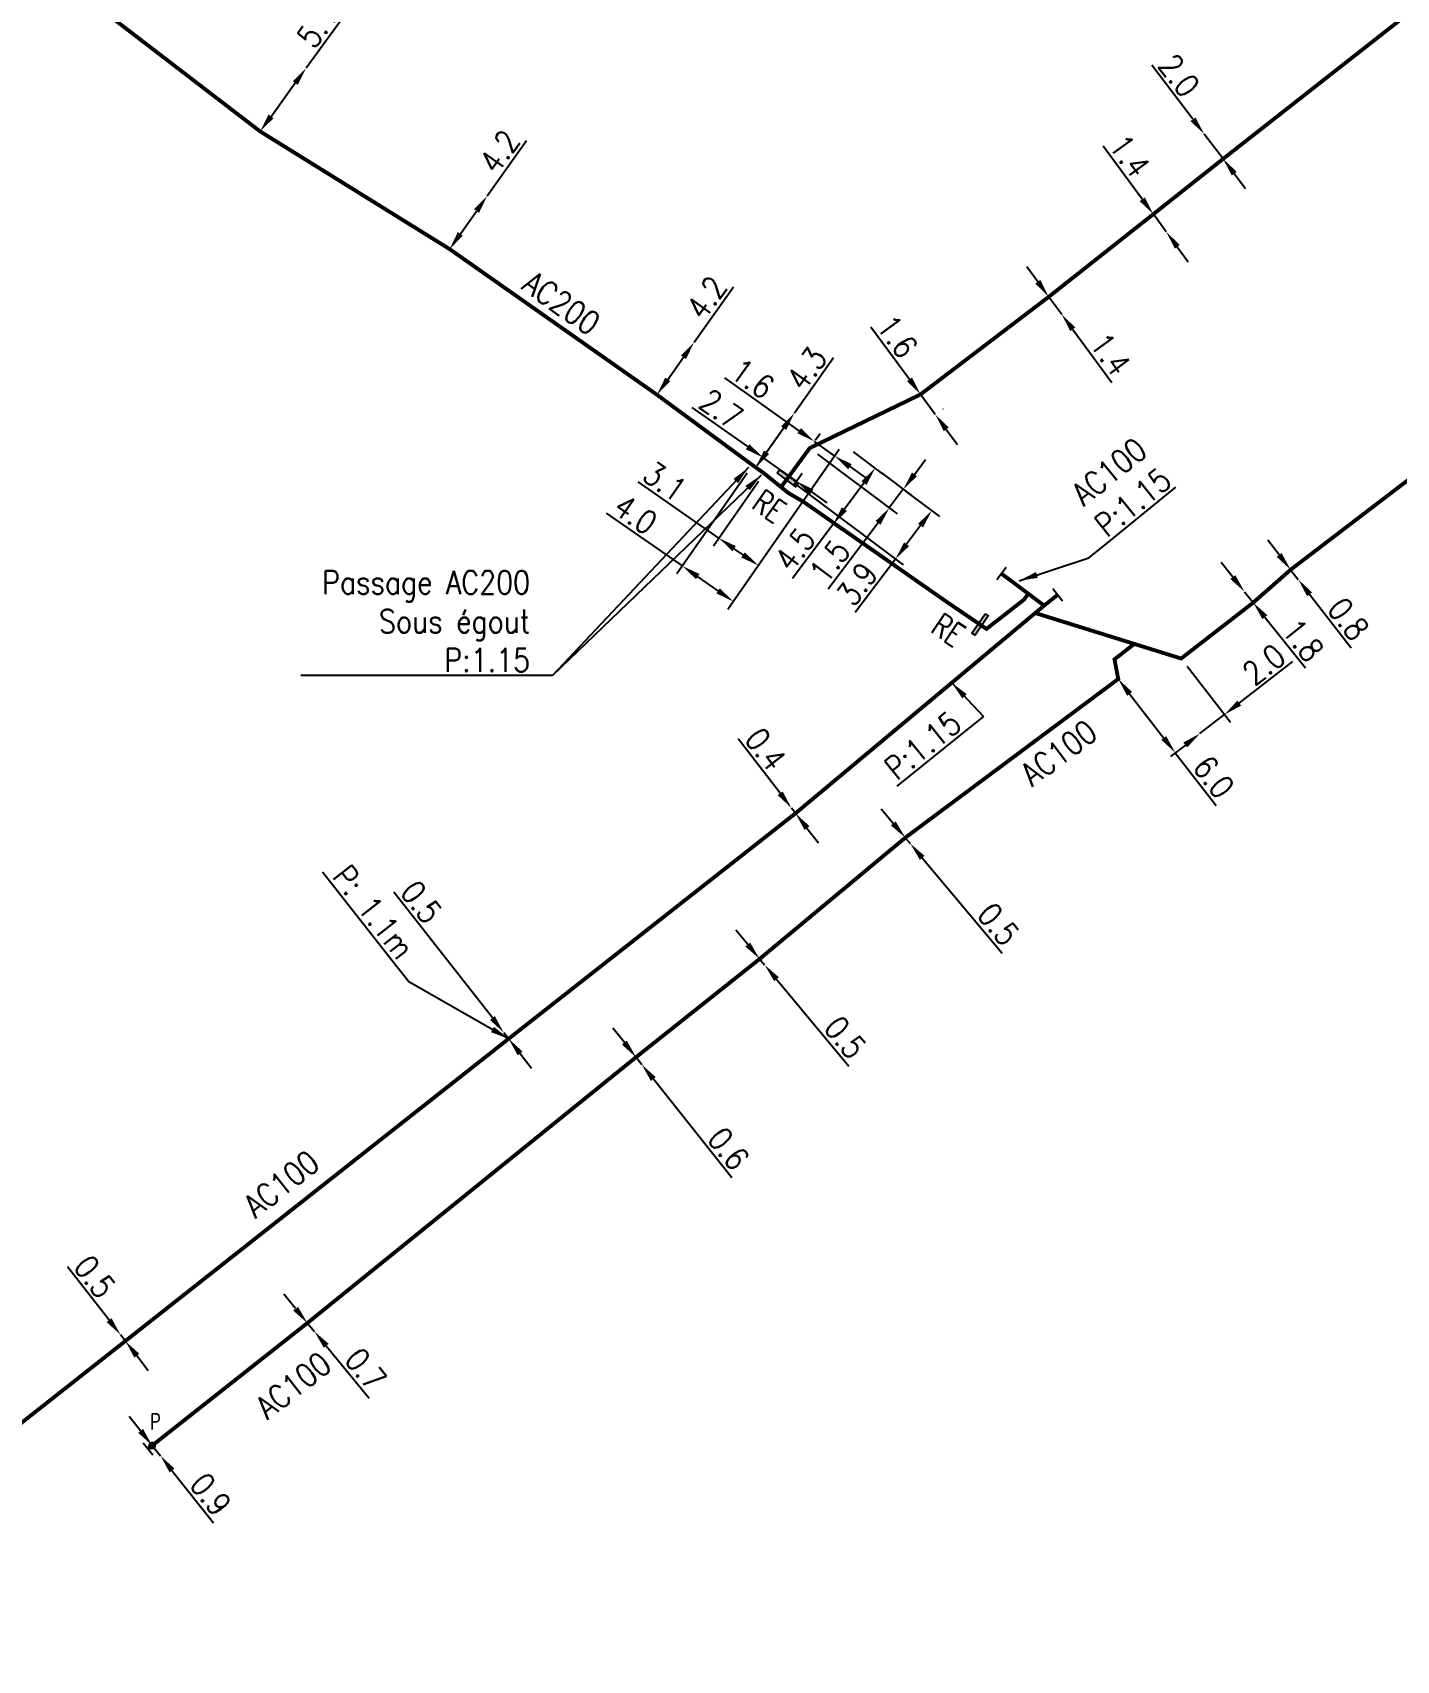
# Model space of a CAD drawing. Header units: millimetres. Extents: x 160996 to 162003, y 120996 to 122000.
# Drawn here: x 161075.5 to 161163.4, y 121475.4 to 121580.3 of the extents above; entities that cross this region are included whole.
import ezdxf
from ezdxf.enums import TextEntityAlignment as Align

# ---------------------------------------------------------------- set-up
doc = ezdxf.new("R2010")
doc.units = ezdxf.units.MM
doc.header["$PDMODE"] = 34
doc.linetypes.add('L_100_AP', pattern=[14, 10, -1.5, 1, -1.5])
doc.layers.get('0').update_dxf_attribs({"linetype": 'CONTINUOUS'})
doc.layers.get('Defpoints').update_dxf_attribs({"linetype": 'CONTINUOUS'})
for name, color, linetype in [('L_140', 3, 'CONTINUOUS'), ('L_300', 7, 'CONTINUOUS'), ('L_340', 7, 'CONTINUOUS')]:
    doc.layers.add(name, color=color, linetype=linetype)
doc.styles.add('G_ROMANS', font='ROMANS.SHX', dxfattribs={"width": 0.75})
doc.styles.get("Standard").update_dxf_attribs({"font": 'romans.shx', "width": 0.85})
doc.dimstyles.get("Standard").update_dxf_attribs({"dimtxt": 1.5, "dimasz": 1.2, "dimexe": 0.625, "dimexo": 0.625, "dimgap": 0.25, "dimtad": 1, "dimdec": 1, "dimzin": 0, "dimdsep": 46, "dimtxsty": 'Standard', "dimcen": -0.5, "dimadec": 0, "dimazin": 0, "dimtfac": 1, "dimtdec": 1, "dimtmove": 0, "dimatfit": 3, "dimfxl": 0, "dimtolj": 1, "dimtzin": 0, "dimarcsym": 0})

# ---------------------------------------------------------------- blocks, each defined once
blk = doc.blocks.new('*D192')
at = {"layer": 'Defpoints', "color": 0, "linetype": 'Continuous', "transparency": 16777216}
for p in [(161156.55, 121545.66), (161157.04, 121545.03), (161157.04, 121545.03)]:
    blk.add_point(p, dxfattribs=at)
at = {"layer": 'L_140', "color": 0, "linetype": 'Continuous', "lineweight": -2, "transparency": 16777216}
for p, q in [((161155.81, 121546.61), (161155.08, 121547.56)), ((161156.55, 121545.66), (161157.04, 121545.03)), ((161157.77, 121544.08), (161160.45, 121540.62))]:
    blk.add_line(p, q, dxfattribs=at)
at = {"layer": 'L_140', "color": 0, "linetype": 'Continuous', "transparency": 16777216}
for points in [[(161155.97, 121546.73), (161155.65, 121546.49), (161156.55, 121545.66)], [(161157.93, 121544.2), (161157.61, 121543.96), (161157.04, 121545.03)]]:
    blk.add_solid(points, dxfattribs=at)
at = {"layer": 'L_140', "color": 0, "linetype": 'Continuous', "transparency": 16777216, "insert": (161160.27, 121542.49), "char_height": 1.5, "attachment_point": 5, "rotation": 307.7639}
blk.add_mtext('\\A1;0.8', dxfattribs=at)
blk = doc.blocks.new('*D193')
at = {"layer": 'Defpoints', "color": 0, "linetype": 'Continuous', "transparency": 16777216}
for p in [(161153.58, 121544.24), (161153.58, 121544.24), (161154.14, 121543.54)]:
    blk.add_point(p, dxfattribs=at)
at = {"layer": 'L_140', "color": 0, "linetype": 'Continuous', "lineweight": -2, "transparency": 16777216}
for p, q in [((161152.83, 121545.18), (161152.08, 121546.12)), ((161153.58, 121544.24), (161154.14, 121543.54)), ((161154.89, 121542.6), (161157.5, 121539.33))]:
    blk.add_line(p, q, dxfattribs=at)
at = {"layer": 'L_140', "color": 0, "linetype": 'Continuous', "transparency": 16777216}
for points in [[(161152.99, 121545.31), (161152.67, 121545.06), (161153.58, 121544.24)], [(161155.05, 121542.73), (161154.73, 121542.48), (161154.14, 121543.54)]]:
    blk.add_solid(points, dxfattribs=at)
at = {"layer": 'L_140', "color": 0, "linetype": 'Continuous', "transparency": 16777216, "insert": (161157.35, 121541.12), "char_height": 1.5, "attachment_point": 5, "rotation": 308.576}
blk.add_mtext('\\A1;1.8', dxfattribs=at)
blk = doc.blocks.new('*D194')
at = {"layer": 'Defpoints', "color": 0, "linetype": 'Continuous', "transparency": 16777216}
for p in [(161149.5, 121539.94), (161150.71, 121535.11), (161150.71, 121535.11)]:
    blk.add_point(p, dxfattribs=at)
at = {"layer": 'L_140', "color": 0, "linetype": 'Continuous', "lineweight": -2, "transparency": 16777216}
for p, q in [((161149.88, 121539.45), (161152.68, 121535.84)), ((161153.24, 121537.07), (161156.7, 121539.75)), ((161150.71, 121535.11), (161152.29, 121536.33)), ((161149.77, 121534.37), (161148.82, 121533.64))]:
    blk.add_line(p, q, dxfattribs=at)
at = {"layer": 'L_140', "color": 0, "linetype": 'Continuous', "transparency": 16777216}
for points in [[(161153.12, 121537.23), (161153.37, 121536.91), (161152.29, 121536.33)], [(161149.64, 121534.53), (161149.89, 121534.21), (161150.71, 121535.11)]]:
    blk.add_solid(points, dxfattribs=at)
at = {"layer": 'L_140', "color": 0, "linetype": 'Continuous', "transparency": 16777216, "insert": (161154.83, 121539.56), "char_height": 1.5, "attachment_point": 5, "rotation": 37.7817}
blk.add_mtext('\\A1;2.0', dxfattribs=at)
blk = doc.blocks.new('*D195')
at = {"layer": 'Defpoints', "color": 0, "linetype": 'Continuous', "transparency": 16777216}
for p in [(161145.45, 121538.62), (161149.12, 121533.87), (161149.12, 121533.87)]:
    blk.add_point(p, dxfattribs=at)
at = {"layer": 'L_140', "color": 0, "linetype": 'Continuous', "lineweight": -2, "transparency": 16777216}
for p, q in [((161146.18, 121537.67), (161148.39, 121534.82)), ((161149.12, 121533.87), (161151.76, 121530.47))]:
    blk.add_line(p, q, dxfattribs=at)
at = {"layer": 'L_140', "color": 0, "linetype": 'Continuous', "transparency": 16777216}
for points in [[(161146.34, 121537.79), (161146.02, 121537.54), (161145.45, 121538.62)], [(161148.54, 121534.94), (161148.23, 121534.7), (161149.12, 121533.87)]]:
    blk.add_solid(points, dxfattribs=at)
at = {"layer": 'L_140', "color": 0, "linetype": 'Continuous', "transparency": 16777216, "insert": (161151.6, 121532.31), "char_height": 1.5, "attachment_point": 5, "rotation": 307.7817}
blk.add_mtext('\\A1;6.0', dxfattribs=at)
blk = doc.blocks.new('*D196')
at = {"layer": 'Defpoints', "color": 0, "linetype": 'Continuous', "transparency": 16777216}
for p in [(161131.74, 121528.4), (161132.06, 121528.02), (161132.06, 121528.02)]:
    blk.add_point(p, dxfattribs=at)
at = {"layer": 'L_140', "color": 0, "linetype": 'Continuous', "lineweight": -2, "transparency": 16777216}
for p, q in [((161130.96, 121529.32), (161130.19, 121530.24)), ((161131.74, 121528.4), (161132.06, 121528.02)), ((161132.83, 121527.1), (161137.98, 121520.97))]:
    blk.add_line(p, q, dxfattribs=at)
at = {"layer": 'L_140', "color": 0, "linetype": 'Continuous', "transparency": 16777216}
for points in [[(161131.12, 121529.45), (161130.81, 121529.19), (161131.74, 121528.4)], [(161132.98, 121527.23), (161132.68, 121526.97), (161132.06, 121528.02)]]:
    blk.add_solid(points, dxfattribs=at)
at = {"layer": 'L_140', "color": 0, "linetype": 'Continuous', "transparency": 16777216, "insert": (161137.73, 121522.83), "char_height": 1.5, "attachment_point": 5, "rotation": 310.0357}
blk.add_mtext('\\A1;0.5', dxfattribs=at)
blk = doc.blocks.new('*D197')
at = {"layer": 'Defpoints', "color": 0, "linetype": 'Continuous', "transparency": 16777216}
for p in [(161122.36, 121520.59), (161122.36, 121520.59), (161122.68, 121520.21)]:
    blk.add_point(p, dxfattribs=at)
at = {"layer": 'L_140', "color": 0, "linetype": 'Continuous', "lineweight": -2, "transparency": 16777216}
for p, q in [((161121.6, 121521.52), (161120.83, 121522.44)), ((161122.36, 121520.59), (161122.68, 121520.21)), ((161122.85, 121520.99), (161122.85, 121520.99)), ((161123.16, 121520.61), (161123.16, 121520.61)), ((161123.45, 121519.28), (161128.11, 121513.68))]:
    blk.add_line(p, q, dxfattribs=at)
at = {"layer": 'L_140', "color": 0, "linetype": 'Continuous', "transparency": 16777216}
for points in [[(161121.75, 121521.64), (161121.44, 121521.39), (161122.36, 121520.59)], [(161123.6, 121519.41), (161123.3, 121519.16), (161122.68, 121520.21)]]:
    blk.add_solid(points, dxfattribs=at)
at = {"layer": 'L_140', "color": 0, "linetype": 'Continuous', "transparency": 16777216, "insert": (161127.87, 121515.54), "char_height": 1.5, "attachment_point": 5, "rotation": 309.7286}
blk.add_mtext('\\A1;0.5', dxfattribs=at)
blk = doc.blocks.new('*D198')
at = {"layer": 'Defpoints', "color": 0, "linetype": 'Continuous', "transparency": 16777216}
for p in [(161114.4, 121514.26), (161114.77, 121513.79), (161114.77, 121513.79)]:
    blk.add_point(p, dxfattribs=at)
at = {"layer": 'L_140', "color": 0, "linetype": 'Continuous', "lineweight": -2, "transparency": 16777216}
for p, q in [((161113.65, 121515.2), (161112.9, 121516.14)), ((161114.4, 121514.26), (161114.77, 121513.79)), ((161115.52, 121512.86), (161120.57, 121506.51))]:
    blk.add_line(p, q, dxfattribs=at)
at = {"layer": 'L_140', "color": 0, "linetype": 'Continuous', "transparency": 16777216}
for points in [[(161113.81, 121515.33), (161113.49, 121515.08), (161114.4, 121514.26)], [(161115.67, 121512.98), (161115.36, 121512.73), (161114.77, 121513.79)]]:
    blk.add_solid(points, dxfattribs=at)
at = {"layer": 'L_140', "color": 0, "linetype": 'Continuous', "transparency": 16777216, "insert": (161120.36, 121508.37), "char_height": 1.5, "attachment_point": 5, "rotation": 308.521}
blk.add_mtext('\\A1;0.6', dxfattribs=at)
blk = doc.blocks.new('*D199')
at = {"layer": 'Defpoints', "color": 0, "linetype": 'Continuous', "transparency": 16777216}
for p in [(161093.24, 121497.14), (161093.69, 121496.6), (161093.69, 121496.6)]:
    blk.add_point(p, dxfattribs=at)
at = {"layer": 'L_140', "color": 0, "linetype": 'Continuous', "lineweight": -2, "transparency": 16777216}
for p, q in [((161092.48, 121498.07), (161091.72, 121498.99)), ((161093.24, 121497.14), (161093.69, 121496.6)), ((161094.45, 121495.67), (161097.23, 121492.3))]:
    blk.add_line(p, q, dxfattribs=at)
at = {"layer": 'L_140', "color": 0, "linetype": 'Continuous', "transparency": 16777216}
for points in [[(161092.64, 121498.19), (161092.33, 121497.94), (161093.24, 121497.14)], [(161094.61, 121495.8), (161094.3, 121495.55), (161093.69, 121496.6)]]:
    blk.add_solid(points, dxfattribs=at)
at = {"layer": 'L_140', "color": 0, "linetype": 'Continuous', "transparency": 16777216, "insert": (161097, 121494.16), "char_height": 1.5, "attachment_point": 5, "rotation": 309.4859}
blk.add_mtext('\\A1;0.7', dxfattribs=at)
blk = doc.blocks.new('*D200')
at = {"layer": 'Defpoints', "color": 0, "linetype": 'Continuous', "transparency": 16777216}
for p in [(161083.25, 121489.25), (161083.78, 121488.59), (161083.78, 121488.59)]:
    blk.add_point(p, dxfattribs=at)
at = {"layer": 'L_340', "color": 0, "linetype": 'Continuous', "lineweight": -2, "transparency": 16777216}
for p, q in [((161082.5, 121490.19), (161081.76, 121491.13)), ((161083.25, 121489.25), (161083.78, 121488.59)), ((161084.52, 121487.65), (161087.2, 121484.27))]:
    blk.add_line(p, q, dxfattribs=at)
at = {"layer": 'L_340', "color": 0, "linetype": 'Continuous', "transparency": 16777216}
for points in [[(161082.66, 121490.32), (161082.35, 121490.07), (161083.25, 121489.25)], [(161084.68, 121487.77), (161084.37, 121487.52), (161083.78, 121488.59)]]:
    blk.add_solid(points, dxfattribs=at)
at = {"layer": 'L_340', "color": 0, "linetype": 'Continuous', "transparency": 16777216, "insert": (161087.02, 121486.11), "char_height": 1.5, "attachment_point": 5, "rotation": 308.4402}
blk.add_mtext('\\A1;0.9', dxfattribs=at)
blk = doc.blocks.new('*D202')
at = {"layer": 'Defpoints', "color": 0, "linetype": 'Continuous', "transparency": 16777216}
for p in [(161081.21, 121496.38), (161081.21, 121496.38), (161081.52, 121495.98)]:
    blk.add_point(p, dxfattribs=at)
at = {"layer": 'L_140', "color": 0, "linetype": 'Continuous', "lineweight": -2, "transparency": 16777216}
for p, q in [((161080.47, 121497.32), (161077.79, 121500.77)), ((161081.52, 121495.98), (161081.21, 121496.38)), ((161082.26, 121495.04), (161083, 121494.09))]:
    blk.add_line(p, q, dxfattribs=at)
at = {"layer": 'L_140', "color": 0, "linetype": 'Continuous', "transparency": 16777216}
for points in [[(161080.63, 121497.45), (161080.32, 121497.2), (161081.21, 121496.38)], [(161082.42, 121495.16), (161082.1, 121494.91), (161081.52, 121495.98)]]:
    blk.add_solid(points, dxfattribs=at)
at = {"layer": 'L_140', "color": 0, "linetype": 'Continuous', "transparency": 16777216, "insert": (161079.55, 121500.13), "char_height": 1.5, "attachment_point": 5, "rotation": 307.9374}
blk.add_mtext('\\A1;0.5', dxfattribs=at)
blk = doc.blocks.new('*D203')
at = {"layer": 'Defpoints', "color": 0, "linetype": 'Continuous', "transparency": 16777216}
for p in [(161105.89, 121515.84), (161105.89, 121515.84), (161106.2, 121515.45)]:
    blk.add_point(p, dxfattribs=at)
at = {"layer": 'L_140', "color": 0, "linetype": 'Continuous', "lineweight": -2, "transparency": 16777216}
for p, q in [((161105.15, 121516.79), (161098.81, 121524.9)), ((161106.2, 121515.45), (161105.89, 121515.84)), ((161106.94, 121514.5), (161107.68, 121513.55))]:
    blk.add_line(p, q, dxfattribs=at)
at = {"layer": 'L_140', "color": 0, "linetype": 'Continuous', "transparency": 16777216}
for points in [[(161105.31, 121516.91), (161105, 121516.66), (161105.89, 121515.84)], [(161107.1, 121514.62), (161106.78, 121514.38), (161106.2, 121515.45)]]:
    blk.add_solid(points, dxfattribs=at)
at = {"layer": 'L_140', "color": 0, "linetype": 'Continuous', "transparency": 16777216, "insert": (161100.58, 121524.26), "char_height": 1.5, "attachment_point": 5, "rotation": 308.0161}
blk.add_mtext('\\A1;0.5', dxfattribs=at)
blk = doc.blocks.new('*D204')
at = {"layer": 'Defpoints', "color": 0, "linetype": 'Continuous', "transparency": 16777216}
for p in [(161124.41, 121530.31), (161124.41, 121530.31), (161124.67, 121529.97)]:
    blk.add_point(p, dxfattribs=at)
at = {"layer": 'L_140', "color": 0, "linetype": 'Continuous', "lineweight": -2, "transparency": 16777216}
for p, q in [((161123.68, 121531.26), (161120.97, 121534.77)), ((161124.67, 121529.97), (161124.41, 121530.31)), ((161124.91, 121530.69), (161124.91, 121530.69)), ((161125.17, 121530.35), (161125.17, 121530.35)), ((161125.41, 121529.02), (161126.14, 121528.07))]:
    blk.add_line(p, q, dxfattribs=at)
at = {"layer": 'L_140', "color": 0, "linetype": 'Continuous', "transparency": 16777216}
for points in [[(161123.84, 121531.38), (161123.52, 121531.14), (161124.41, 121530.31)], [(161125.57, 121529.14), (161125.25, 121528.9), (161124.67, 121529.97)]]:
    blk.add_solid(points, dxfattribs=at)
at = {"layer": 'L_140', "color": 0, "linetype": 'Continuous', "transparency": 16777216, "insert": (161122.75, 121534.1), "char_height": 1.5, "attachment_point": 5, "rotation": 307.7166}
blk.add_mtext('\\A1;0.4', dxfattribs=at)
blk = doc.blocks.new('*D205')
at = {"layer": 'Defpoints', "color": 0, "linetype": 'Continuous', "transparency": 16777216}
for p in [(161125.58, 121553.49), (161127.19, 121552.99), (161127.85, 121553.92)]:
    blk.add_point(p, dxfattribs=at)
at = {"layer": 'L_140', "color": 0, "linetype": 'Continuous', "lineweight": -2, "transparency": 16777216}
for p, q in [((161124.91, 121554.61), (161120.11, 121558.01)), ((161125.94, 121554), (161126.25, 121554.43)), ((161127.19, 121552.99), (161125.89, 121553.92)), ((161127.49, 121553.41), (161126.83, 121552.48)), ((161128.17, 121552.3), (161129.15, 121551.6))]:
    blk.add_line(p, q, dxfattribs=at)
at = {"layer": 'L_140', "color": 0, "linetype": 'Continuous', "transparency": 16777216}
for points in [[(161125.02, 121554.77), (161124.79, 121554.45), (161125.89, 121553.92)], [(161128.29, 121552.46), (161128.06, 121552.13), (161127.19, 121552.99)]]:
    blk.add_solid(points, dxfattribs=at)
at = {"layer": 'L_140', "color": 0, "linetype": 'Continuous', "transparency": 16777216, "insert": (161121.91, 121557.96), "char_height": 1.5, "attachment_point": 5, "rotation": 324.6774}
blk.add_mtext('\\A1;1.6', dxfattribs=at)
blk = doc.blocks.new('*D206')
at = {"layer": 'Defpoints', "color": 0, "linetype": 'Continuous', "transparency": 16777216}
for p in [(161132.71, 121556.95), (161133.66, 121555.66), (161133.67, 121555.66)]:
    blk.add_point(p, dxfattribs=at)
at = {"layer": 'L_140', "color": 0, "linetype": 'Continuous', "lineweight": -2, "transparency": 16777216}
for p, q in [((161132.01, 121557.92), (161129.53, 121561.29)), ((161133.21, 121557.32), (161133.22, 121557.32)), ((161133.67, 121555.66), (161132.72, 121556.95)), ((161134.16, 121556.03), (161134.17, 121556.03)), ((161134.38, 121554.7), (161135.09, 121553.73))]:
    blk.add_line(p, q, dxfattribs=at)
at = {"layer": 'L_140', "color": 0, "linetype": 'Continuous', "transparency": 16777216}
for points in [[(161132.17, 121558.04), (161131.85, 121557.8), (161132.72, 121556.95)], [(161134.54, 121554.82), (161134.22, 121554.58), (161133.67, 121555.66)]]:
    blk.add_solid(points, dxfattribs=at)
at = {"layer": 'L_140', "color": 0, "linetype": 'Continuous', "transparency": 16777216, "insert": (161131.22, 121560.68), "char_height": 1.5, "attachment_point": 5, "rotation": 306.3362}
blk.add_mtext('\\A1;1.6', dxfattribs=at)
blk = doc.blocks.new('*D207')
at = {"layer": 'Defpoints', "color": 0, "linetype": 'Continuous', "transparency": 16777216}
for p in [(161140.98, 121563.24), (161141.81, 121562.11), (161141.81, 121562.11)]:
    blk.add_point(p, dxfattribs=at)
at = {"layer": 'L_140', "color": 0, "linetype": 'Continuous', "lineweight": -2, "transparency": 16777216}
for p, q in [((161140.27, 121564.2), (161139.56, 121565.17)), ((161140.98, 121563.24), (161141.81, 121562.11)), ((161142.53, 121561.14), (161145.04, 121557.72))]:
    blk.add_line(p, q, dxfattribs=at)
at = {"layer": 'L_140', "color": 0, "linetype": 'Continuous', "transparency": 16777216}
for points in [[(161140.43, 121564.32), (161140.11, 121564.08), (161140.98, 121563.24)], [(161142.69, 121561.26), (161142.36, 121561.02), (161141.81, 121562.11)]]:
    blk.add_solid(points, dxfattribs=at)
at = {"layer": 'L_140', "color": 0, "linetype": 'Continuous', "transparency": 16777216, "insert": (161144.95, 121559.54), "char_height": 1.5, "attachment_point": 5, "rotation": 306.3362}
blk.add_mtext('\\A1;1.4', dxfattribs=at)
blk = doc.blocks.new('*D208')
at = {"layer": 'Defpoints', "color": 0, "linetype": 'Continuous', "transparency": 16777216}
for p in [(161147.71, 121568.56), (161148.54, 121567.43), (161148.54, 121567.43)]:
    blk.add_point(p, dxfattribs=at)
at = {"layer": 'L_140', "color": 0, "linetype": 'Continuous', "lineweight": -2, "transparency": 16777216}
for p, q in [((161147, 121569.52), (161144.48, 121572.95)), ((161148.54, 121567.43), (161147.71, 121568.56)), ((161149.25, 121566.46), (161149.96, 121565.49))]:
    blk.add_line(p, q, dxfattribs=at)
at = {"layer": 'L_140', "color": 0, "linetype": 'Continuous', "transparency": 16777216}
for points in [[(161147.16, 121569.64), (161146.83, 121569.4), (161147.71, 121568.56)], [(161149.41, 121566.58), (161149.09, 121566.34), (161148.54, 121567.43)]]:
    blk.add_solid(points, dxfattribs=at)
at = {"layer": 'L_140', "color": 0, "linetype": 'Continuous', "transparency": 16777216, "insert": (161146.19, 121572.31), "char_height": 1.5, "attachment_point": 5, "rotation": 306.3362}
blk.add_mtext('\\A1;1.4', dxfattribs=at)
blk = doc.blocks.new('*D209')
at = {"layer": 'Defpoints', "color": 0, "linetype": 'Continuous', "transparency": 16777216}
for p in [(161150.99, 121573.72), (161150.99, 121573.72), (161152.2, 121572.12)]:
    blk.add_point(p, dxfattribs=at)
at = {"layer": 'L_140', "color": 0, "linetype": 'Continuous', "lineweight": -2, "transparency": 16777216}
for p, q in [((161150.26, 121574.67), (161147.61, 121578.15)), ((161152.2, 121572.12), (161150.99, 121573.72)), ((161152.92, 121571.17), (161153.65, 121570.21))]:
    blk.add_line(p, q, dxfattribs=at)
at = {"layer": 'L_140', "color": 0, "linetype": 'Continuous', "transparency": 16777216}
for points in [[(161150.42, 121574.79), (161150.1, 121574.55), (161150.99, 121573.72)], [(161153.08, 121571.29), (161152.76, 121571.05), (161152.2, 121572.12)]]:
    blk.add_solid(points, dxfattribs=at)
at = {"layer": 'L_140', "color": 0, "linetype": 'Continuous', "transparency": 16777216, "insert": (161149.37, 121577.49), "char_height": 1.5, "attachment_point": 5, "rotation": 307.2518}
blk.add_mtext('\\A1;2.0', dxfattribs=at)
blk = doc.blocks.new('*D226')
at = {"layer": 'Defpoints', "color": 0, "linetype": 'Continuous', "transparency": 16777216}
for p in [(161127.89, 121553.63), (161129.8, 121552.2), (161125.19, 121550.03)]:
    blk.add_point(p, dxfattribs=at)
at = {"layer": 'L_140', "color": 0, "linetype": 'Continuous', "lineweight": -2, "transparency": 16777216}
for p, q in [((161128.39, 121553.25), (161130.3, 121551.82)), ((161129.08, 121551.24), (161127.82, 121549.56)), ((161125.69, 121549.65), (161127.6, 121548.22)), ((161127.1, 121548.6), (161124.47, 121545.1))]:
    blk.add_line(p, q, dxfattribs=at)
at = {"layer": 'L_140', "color": 0, "linetype": 'Continuous', "transparency": 16777216}
for points in [[(161128.92, 121551.36), (161129.24, 121551.12), (161129.8, 121552.2)], [(161127.66, 121549.68), (161127.98, 121549.44), (161127.1, 121548.6)]]:
    blk.add_solid(points, dxfattribs=at)
at = {"layer": 'L_140', "color": 0, "linetype": 'Continuous', "transparency": 16777216, "insert": (161124.63, 121546.97), "char_height": 1.5, "attachment_point": 5, "rotation": 53.0973}
blk.add_mtext('\\A1;4.5', dxfattribs=at)
blk = doc.blocks.new('*D227')
at = {"layer": 'Defpoints', "color": 0, "linetype": 'Continuous', "transparency": 16777216}
for p in [(161124.6, 121555.76), (161124.6, 121555.76), (161122.11, 121552.25)]:
    blk.add_point(p, dxfattribs=at)
at = {"layer": 'L_140', "color": 0, "linetype": 'Continuous', "lineweight": -2, "transparency": 16777216}
for p, q in [((161124.6, 121555.76), (161127.12, 121559.32)), ((161122.8, 121553.23), (161123.9, 121554.78))]:
    blk.add_line(p, q, dxfattribs=at)
at = {"layer": 'L_140', "color": 0, "linetype": 'Continuous', "transparency": 16777216}
for points in [[(161123.74, 121554.89), (161124.07, 121554.66), (161124.6, 121555.76)], [(161122.64, 121553.34), (161122.97, 121553.11), (161122.11, 121552.25)]]:
    blk.add_solid(points, dxfattribs=at)
at = {"layer": 'L_140', "color": 0, "linetype": 'Continuous', "transparency": 16777216, "insert": (161125.39, 121558.61), "char_height": 1.5, "attachment_point": 5, "rotation": 54.6774}
blk.add_mtext('\\A1;4.3', dxfattribs=at)
blk = doc.blocks.new('L_340_07')
at = {"color": 0, "linetype": 'Continuous', "const_width": 0.25, "flags": 128}
blk.add_lwpolyline([(0, 0), (0.35, 0)], dxfattribs=at)
at = {"color": 0, "linetype": 'Continuous', "flags": 128}
blk.add_lwpolyline([(0.35, -0.5), (0.35, 0.5)], dxfattribs=at)
at = {"color": 0, "linetype": 'Continuous', "width": 0.75, "flags": 3}
for tag, p in [('DEF_LEG', (0.72, -3.47)), ('DEF_COUP', (0.72, -5.97)), ('DEF_TYPE', (0.72, -8.47))]:
    blk.add_attdef(tag, text='', height=1.2, dxfattribs=at).set_placement(p, align=Align.MIDDLE)
blk = doc.blocks.new('*D228')
at = {"layer": 'Defpoints', "color": 0, "linetype": 'Continuous', "transparency": 16777216}
for p in [(161093.16, 121577.98), (161093.16, 121577.98), (161090.2, 121573.89)]:
    blk.add_point(p, dxfattribs=at)
at = {"layer": 'L_140', "color": 0, "linetype": 'Continuous', "lineweight": -2, "transparency": 16777216}
for p, q in [((161093.16, 121577.98), (161095.52, 121581.22)), ((161090.9, 121574.86), (161092.46, 121577.01))]:
    blk.add_line(p, q, dxfattribs=at)
at = {"layer": 'L_140', "color": 0, "linetype": 'Continuous', "transparency": 16777216}
for points in [[(161092.3, 121577.12), (161092.62, 121576.89), (161093.16, 121577.98)], [(161090.74, 121574.98), (161091.06, 121574.74), (161090.2, 121573.89)]]:
    blk.add_solid(points, dxfattribs=at)
at = {"layer": 'L_140', "color": 0, "linetype": 'Continuous', "transparency": 16777216, "insert": (161093.88, 121580.67), "char_height": 1.5, "attachment_point": 5, "rotation": 54.0253}
blk.add_mtext('\\A1;5.1', dxfattribs=at)
blk = doc.blocks.new('*D229')
at = {"layer": 'Defpoints', "color": 0, "linetype": 'Continuous', "transparency": 16777216}
for p in [(161104.82, 121569.74), (161104.82, 121569.74), (161102.4, 121566.31)]:
    blk.add_point(p, dxfattribs=at)
at = {"layer": 'L_140', "color": 0, "linetype": 'Continuous', "lineweight": -2, "transparency": 16777216}
for p, q in [((161104.82, 121569.74), (161107.34, 121573.31)), ((161103.09, 121567.29), (161104.13, 121568.76))]:
    blk.add_line(p, q, dxfattribs=at)
at = {"layer": 'L_140', "color": 0, "linetype": 'Continuous', "transparency": 16777216}
for points in [[(161103.97, 121568.88), (161104.29, 121568.64), (161104.82, 121569.74)], [(161102.93, 121567.41), (161103.25, 121567.17), (161102.4, 121566.31)]]:
    blk.add_solid(points, dxfattribs=at)
at = {"layer": 'L_140', "color": 0, "linetype": 'Continuous', "transparency": 16777216, "insert": (161105.61, 121572.59), "char_height": 1.5, "attachment_point": 5, "rotation": 54.7556}
blk.add_mtext('\\A1;4.2', dxfattribs=at)
blk = doc.blocks.new('*D230')
at = {"layer": 'Defpoints', "color": 0, "linetype": 'Continuous', "transparency": 16777216}
for p in [(161118.15, 121560.32), (161118.15, 121560.32), (161115.75, 121556.93)]:
    blk.add_point(p, dxfattribs=at)
at = {"layer": 'L_140', "color": 0, "linetype": 'Continuous', "lineweight": -2, "transparency": 16777216}
for p, q in [((161118.15, 121560.32), (161120.67, 121563.89)), ((161117.64, 121560.68), (161117.64, 121560.68)), ((161116.45, 121557.91), (161117.46, 121559.34)), ((161115.24, 121557.3), (161115.24, 121557.3))]:
    blk.add_line(p, q, dxfattribs=at)
at = {"layer": 'L_140', "color": 0, "linetype": 'Continuous', "transparency": 16777216}
for points in [[(161117.29, 121559.46), (161117.62, 121559.23), (161118.15, 121560.32)], [(161116.28, 121558.03), (161116.61, 121557.8), (161115.75, 121556.93)]]:
    blk.add_solid(points, dxfattribs=at)
at = {"layer": 'L_140', "color": 0, "linetype": 'Continuous', "transparency": 16777216, "insert": (161118.94, 121563.18), "char_height": 1.5, "attachment_point": 5, "rotation": 54.7556}
blk.add_mtext('\\A1;4.2', dxfattribs=at)
blk = doc.blocks.new('*D234')
at = {"layer": 'Defpoints', "color": 0, "linetype": 'Continuous', "transparency": 16777216}
for p in [(161124.6, 121555.76), (161122.57, 121552.89), (161124.2, 121550.61)]:
    blk.add_point(p, dxfattribs=at)
at = {"layer": 'L_140', "color": 0, "linetype": 'Continuous', "lineweight": -2, "transparency": 16777216}
for p, q in [((161121.59, 121553.59), (161118.02, 121556.11)), ((161124.24, 121555.25), (161122.21, 121552.38)), ((161124.73, 121551.36), (161122.57, 121552.89)), ((161124.56, 121551.12), (161125.09, 121551.87)), ((161125.71, 121550.67), (161126.69, 121549.97))]:
    blk.add_line(p, q, dxfattribs=at)
at = {"layer": 'L_140', "color": 0, "linetype": 'Continuous', "transparency": 16777216}
for points in [[(161121.7, 121553.75), (161121.47, 121553.42), (161122.57, 121552.89)], [(161125.82, 121550.83), (161125.59, 121550.5), (161124.73, 121551.36)]]:
    blk.add_solid(points, dxfattribs=at)
at = {"layer": 'L_140', "color": 0, "linetype": 'Continuous', "transparency": 16777216, "insert": (161119.89, 121556.01), "char_height": 1.5, "attachment_point": 5, "rotation": 324.6774}
blk.add_mtext('\\A1;2.7', dxfattribs=at)
blk = doc.blocks.new('L_340_20')
at = {"linetype": 'Continuous'}
blk.add_hatch(color=0, dxfattribs=at).paths.add_polyline_path([(0.12, 0.75), (-0.12, 0.75), (-0.12, -0.75), (0.12, -0.75)])
at = {"color": 0, "linetype": 'Continuous'}
blk.add_lwpolyline([(-0.12, 0.75), (0.12, 0.75), (0.12, -0.75), (-0.12, -0.75)], close=True, dxfattribs=at)
at = {"color": 0, "linetype": 'Continuous', "width": 0.75}
for tag, height, flags, p in [('RE', 1, 8, (0, 1.87)), ('DEF_LEG', 1.2, 3, (0, -5)), ('DEF_COUP', 1.2, 3, (0, -7.5)), ('DEF_TYPE', 1.2, 3, (0, -10))]:
    blk.add_attdef(tag, text='', height=height, dxfattribs=dict(at, flags=flags)).set_placement(p, align=Align.MIDDLE)
blk = doc.blocks.new('*D563')
at = {"layer": 'Defpoints', "color": 0, "linetype": 'Continuous', "transparency": 16777216}
for p in [(161125.58, 121553.49), (161129.71, 121552.26), (161131.61, 121550.84)]:
    blk.add_point(p, dxfattribs=at)
at = {"layer": 'L_140', "color": 0, "linetype": 'Continuous', "lineweight": -2, "transparency": 16777216}
for p, q in [((161126.08, 121553.11), (161131.21, 121549.26)), ((161130.21, 121551.89), (161132.11, 121550.46)), ((161132.33, 121551.8), (161133.05, 121552.76)), ((161131.61, 121550.84), (161130.71, 121549.64)), ((161129.99, 121548.68), (161126.77, 121544.4))]:
    blk.add_line(p, q, dxfattribs=at)
at = {"layer": 'L_140', "color": 0, "linetype": 'Continuous', "transparency": 16777216}
for points in [[(161132.17, 121551.92), (161132.49, 121551.68), (161131.61, 121550.84)], [(161129.83, 121548.8), (161130.15, 121548.56), (161130.71, 121549.64)]]:
    blk.add_solid(points, dxfattribs=at)
at = {"layer": 'L_140', "color": 0, "linetype": 'Continuous', "transparency": 16777216, "insert": (161126.87, 121546.2), "char_height": 1.5, "attachment_point": 5, "rotation": 53.0973}
blk.add_mtext('\\A1;1.5', dxfattribs=at)
blk = doc.blocks.new('*D564')
at = {"layer": 'Defpoints', "color": 0, "linetype": 'Continuous', "transparency": 16777216}
for p in [(161127.85, 121553.92), (161122.64, 121551.87), (161122.28, 121545.93)]:
    blk.add_point(p, dxfattribs=at)
at = {"layer": 'L_140', "color": 0, "linetype": 'Continuous', "lineweight": -2, "transparency": 16777216}
for p, q in [((161127.49, 121553.41), (161121.92, 121545.41)), ((161119.74, 121547.7), (161114.54, 121551.32)), ((161122.28, 121551.35), (161119.38, 121547.18)), ((161121.29, 121546.61), (161120.72, 121547.01))]:
    blk.add_line(p, q, dxfattribs=at)
at = {"layer": 'L_140', "color": 0, "linetype": 'Continuous', "transparency": 16777216}
for points in [[(161120.83, 121547.18), (161120.61, 121546.85), (161119.74, 121547.7)], [(161121.41, 121546.78), (161121.18, 121546.45), (161122.28, 121545.93)]]:
    blk.add_solid(points, dxfattribs=at)
at = {"layer": 'L_140', "color": 0, "linetype": 'Continuous', "transparency": 16777216, "insert": (161116.26, 121551.34), "char_height": 1.5, "attachment_point": 5, "rotation": 325.1311}
blk.add_mtext('\\A1;3.1', dxfattribs=at)
blk = doc.blocks.new('*D565')
at = {"layer": 'Defpoints', "color": 0, "linetype": 'Continuous', "transparency": 16777216}
for p in [(161127.85, 121553.92), (161121.91, 121552.39), (161120.67, 121543.61)]:
    blk.add_point(p, dxfattribs=at)
at = {"layer": 'L_140', "color": 0, "linetype": 'Continuous', "lineweight": -2, "transparency": 16777216}
for p, q in [((161127.49, 121553.41), (161120.31, 121543.1)), ((161121.55, 121551.88), (161117.03, 121545.39)), ((161117.39, 121545.9), (161112.5, 121549.31)), ((161119.68, 121544.3), (161118.37, 121545.22))]:
    blk.add_line(p, q, dxfattribs=at)
at = {"layer": 'L_140', "color": 0, "linetype": 'Continuous', "transparency": 16777216}
for points in [[(161118.49, 121545.38), (161118.26, 121545.05), (161117.39, 121545.9)], [(161119.8, 121544.46), (161119.57, 121544.14), (161120.67, 121543.61)]]:
    blk.add_solid(points, dxfattribs=at)
at = {"layer": 'L_140', "color": 0, "linetype": 'Continuous', "transparency": 16777216, "insert": (161114.37, 121549.22), "char_height": 1.5, "attachment_point": 5, "rotation": 325.1311}
blk.add_mtext('\\A1;4.0', dxfattribs=at)
blk = doc.blocks.new('*D566')
at = {"layer": 'Defpoints', "color": 0, "linetype": 'Continuous', "transparency": 16777216}
for p in [(161124.16, 121551.55), (161131.26, 121551.1), (161133.44, 121549.46)]:
    blk.add_point(p, dxfattribs=at)
at = {"layer": 'L_340', "color": 0, "linetype": 'Continuous', "lineweight": -2, "transparency": 16777216}
for p, q in [((161124.66, 121551.18), (161131.6, 121545.97)), ((161131.76, 121550.72), (161133.94, 121549.09)), ((161132.72, 121548.5), (161131.82, 121547.3)), ((161131.1, 121546.34), (161128.51, 121542.9))]:
    blk.add_line(p, q, dxfattribs=at)
at = {"layer": 'L_340', "color": 0, "linetype": 'Continuous', "transparency": 16777216}
for points in [[(161132.56, 121548.62), (161132.88, 121548.38), (161133.44, 121549.46)], [(161131.66, 121547.42), (161131.98, 121547.18), (161131.1, 121546.34)]]:
    blk.add_solid(points, dxfattribs=at)
at = {"layer": 'L_340', "color": 0, "linetype": 'Continuous', "transparency": 16777216, "insert": (161128.64, 121544.74), "char_height": 1.5, "attachment_point": 5, "rotation": 53.0973}
blk.add_mtext('\\A1;3.9', dxfattribs=at)
blk = doc.blocks.new('L_340_21')
at = {"linetype": 'Continuous'}
blk.add_hatch(color=0, dxfattribs=at).paths.add_polyline_path([(0.125, 0.75), (-0.125, 0.75), (-0.125, -0.75), (0.125, -0.75)])
at = {"color": 0, "linetype": 'Continuous'}
blk.add_lwpolyline([(-0.125, 0.75), (0.125, 0.75), (0.125, -0.75), (-0.125, -0.75)], close=True, dxfattribs=at)
at = {"color": 0, "linetype": 'Continuous', "width": 0.75}
for tag, height, flags, p in [('RE', 1.5, 8, (0, 3)), ('DEF_LEG', 1.2, 3, (0, -5)), ('DEF_COUP', 1.2, 3, (0, -7.5)), ('DEF_TYPE', 1.2, 3, (0, -10))]:
    blk.add_attdef(tag, text='', height=height, dxfattribs=dict(at, flags=flags)).set_placement(p, align=Align.MIDDLE)
blk = doc.blocks.new('L_300_12')
at = {"color": 0, "linetype": 'Continuous', "const_width": 0.248, "flags": 128}
blk.add_lwpolyline([(-0.13, 0, 1), (0.13, 0, 1)], format="xyb", close=True, dxfattribs=at)
at = {"linetype": 'Continuous', "style": 'G_ROMANS', "width": 0.75}
blk.add_attdef('P', text='', height=1, dxfattribs=at).set_placement((0, 1.33), align=Align.MIDDLE_CENTER)
at = {"color": 0, "linetype": 'Continuous', "width": 0.75, "flags": 3}
for tag, p in [('DEF_LEG', (0, -5)), ('DEF_COUP', (0, -7.5)), ('DEF_TYPE', (0, -10))]:
    blk.add_attdef(tag, text='', height=1.2, dxfattribs=at).set_placement(p, align=Align.MIDDLE)

msp = doc.modelspace()

# ---------------------------------------------------------------- linework, layer by layer
at = {"layer": 'L_140', "linetype": 'L_100_AP', "const_width": 0.25, "flags": 128}
for points in [[(161307.76, 121699.06), (161306.81, 121698.13), (161306.5, 121698.46), (161299.04, 121691.26), (161295.4, 121687.6), (161293.3, 121685.52), (161285.53, 121677.82), (161281.36, 121673.64), (161264.62, 121658.93), (161253.03, 121649.76), (161241.03, 121640.41), (161237.31, 121637.5), (161236.25, 121638.83), (161208.31, 121616.42), (161197.78, 121607.86), (161182.83, 121596.33), (161171.07, 121586.93), (161152.2, 121572.12), (161147.71, 121568.56), (161140.98, 121563.24), (161132.72, 121556.95), (161125.58, 121553.49), (161124.16, 121551.55), (161123.74, 121550.98)], [(161068.63, 121590.44), (161090.2, 121573.89), (161102.4, 121566.31), (161115.75, 121556.93), (161121.91, 121552.39), (161122.11, 121552.25), (161122.64, 121551.87), (161124.2, 121550.61), (161125.19, 121550.03), (161134.46, 121543.55), (161136.55, 121542.13), (161136.97, 121541.85), (161139.38, 121543.73), (161139.66, 121544.11)], [(161140.68, 121543.35), (161138.22, 121545.19)]]:
    msp.add_lwpolyline(points, dxfattribs=at)
at = {"layer": 'L_140', "linetype": 'L_100_AP', "flags": 128}
for points in [[(161140.11, 121542.87, 0.25, 0.25, 0), (161149.5, 121539.94, 0.25, 0.25, 0), (161154.14, 121543.54, 0.25, 0.25, 0), (161156.55, 121545.66, 0.25, 0.25, 0), (161176.72, 121561.07, 0.25, 0.25, 0), (161178.72, 121562.58, 0.25, 0.25, 0), (161189.88, 121561.75, 0.25, 0.25, 0), (161192.89, 121558.75, 0.25, 0.25, 0), (161196, 121554.82, 0.25, 0.25, 0), (161197.88, 121556.3, 0.25, 0.25, 0), (161197.88, 121556.3, 0.25, 0.25, 0), (161198.25, 121555.82, 0.25, 0.25, 0), (161200.92, 121557.87, 0.25, 0.25, 0), (161223.31, 121575.06, 0.25, 0.25, 0), (161248.36, 121594.96, 0.25, 0.25, 0), (161262.86, 121606.75, 0.25, 0.25, 0), (161282.1, 121621.43, 0.25, 0.25, 0), (161297.01, 121632.47, 0.25, 0.25, 0), (161307.93, 121636.54, 0.25, 0.25, 0), (161324.31, 121642.27, 0.25, 0.25, 0), (161334.7, 121644.84, 0.25, 0.25, 0), (161335.69, 121645.2, 0.25, 0.25, 0), (161342.54, 121647.7, 0.25, 0.25, 0), (161342.77, 121648.21, 0.25, 0.25, 0), (161344.65, 121648.9, 0, 0, 0)], [(161146.48, 121540.88, 0.25, 0.25, 0), (161145.21, 121539.89, 0.25, 0.25, 0), (161145.45, 121538.62, 0.25, 0.25, 0), (161131.74, 121528.4, 0.25, 0.25, 0), (161122.36, 121520.59, 0.25, 0.25, 0), (161114.4, 121514.26, 0.25, 0.25, 0), (161093.24, 121497.14, 0.25, 0.25, 0), (161083.25, 121489.25, 0, 0, 0)]]:
    msp.add_lwpolyline(points, format="xyseb", dxfattribs=at)
at = {"layer": 'L_140', "linetype": 'L_100_AP', "const_width": 0.25, "flags": 128}
msp.add_lwpolyline([(161141.27, 121543.82), (161140.68, 121543.35), (161124.67, 121529.97), (161106.2, 121515.45), (161081.52, 121495.98), (161050.88, 121471.84), (161047.19, 121468.89), (161039.56, 121463.29), (161037.33, 121461.65), (161037.59, 121460.95), (161041.34, 121450.88), (161043.82, 121444.49), (161045.43, 121439.67, -0.352666), (161045.22, 121439.08), (161044.71, 121438.78), (161037.19, 121434.31, 0.273196), (161036.95, 121433.86), (161037.09, 121430.1), (161038.04, 121424.35)], format="xyb", dxfattribs=at)

# ---------------------------------------------------------------- block references
at = {"layer": 'L_300', "ltscale": 0.5}
ref = msp.add_blockref('L_300_12', (161083.25, 121489.25), dxfattribs=dict(at, rotation=303.5926551835699))
ref.add_attrib('P', 'P', dxfattribs={"layer": '0', "linetype": 'Continuous', "height": 1, "style": 'G_ROMANS', "width": 0.75}).set_placement((161083.46, 121490.79), align=Align.MIDDLE_CENTER)
at = {"layer": 'L_340'}
ref = msp.add_blockref('L_340_21', (161124.16, 121551.55), dxfattribs=dict(at, rotation=53.68438897703314))
ref.add_attrib('RE', 'RE', dxfattribs={"layer": '0', "color": 0, "linetype": 'Continuous', "height": 1.5, "rotation": 324.7676, "width": 0.75, "flags": 8}).set_placement((161122.98, 121549.74), align=Align.MIDDLE)
for p, rotation in [((161138.22, 121545.19), 143.3395236430441), ((161141.27, 121543.82), 38.05968815041405), ((161083.25, 121489.25), 218.2718092993771)]:
    msp.add_blockref('L_340_07', p, dxfattribs=dict(at, rotation=rotation))
ref = msp.add_blockref('L_340_20', (161136.55, 121542.13), dxfattribs=dict(at, rotation=325.8138976907602))
ref.add_attrib('RE', 'RE', dxfattribs={"layer": '0', "color": 0, "linetype": 'Continuous', "height": 1.5, "rotation": 325.8139, "width": 0.75, "flags": 8}).set_placement((161134.51, 121541.78), align=Align.MIDDLE)

# ---------------------------------------------------------------- texts
at = {"layer": 'L_140', "linetype": 'Continuous', "width": 0.85}
for s, rotation, p in [('AC200', 324.9312, (161109.6, 121562.84)), ('AC100', 36.6848, (161141.62, 121533.87)), ('AC100', 38.2591, (161091.56, 121506.11)), ('AC100', 38.2591, (161092.33, 121493.13))]:
    msp.add_text(s, height=1.5, rotation=rotation, dxfattribs=at).set_placement(p, align=Align.MIDDLE)
at = {"layer": 'L_140', "linetype": 'Continuous', "char_height": 1.5, "attachment_point": 9}
for s, insert, rotation in [('AC100\\PP:1.15', (161149.01, 121551.17), 39.0896), ('P:1.15', (161135.49, 121535.49), 38.796), ('P: 1.1m', (161099.07, 121520.42), 308.1462)]:
    msp.add_mtext(s, dxfattribs=dict(at, insert=insert, rotation=rotation))
at = {"layer": 'L_140', "linetype": 'Continuous', "insert": (161107.58, 121539.09), "char_height": 1.5, "attachment_point": 9}
msp.add_mtext('\\A1;Passage AC200\\PSous égout\\PP:1.15', dxfattribs=at)

# ---------------------------------------------------------------- dimensions: what is measured, and where the dimension line sits
at = {"layer": 'L_140', "linetype": 'Continuous'}
for base, p1, p2, angle, picture, middle in [((161093.16, 121577.98), (161090.2, 121573.89), (161093.16, 121577.98), 234.0253, '*D228', (161094.69, 121580.08)), ((161150.99, 121573.72), (161152.2, 121572.12), (161150.99, 121573.72), 307.2518, '*D209', (161148.57, 121576.89)), ((161104.82, 121569.74), (161102.4, 121566.31), (161104.82, 121569.74), 234.7556, '*D229', (161106.43, 121572.02)), ((161148.54, 121567.43), (161147.71, 121568.56), (161148.54, 121567.43), 126.3362, '*D208', (161145.38, 121571.72)), ((161118.15, 121560.32), (161115.75, 121556.93), (161118.15, 121560.32), 234.7556, '*D230', (161119.76, 121562.6)), ((161141.81, 121562.11), (161140.98, 121563.24), (161141.81, 121562.11), 126.3362, '*D207', (161144.14, 121558.95)), ((161133.67, 121555.66), (161132.71, 121556.95), (161133.66, 121555.66), 126.3362, '*D206', (161130.41, 121560.09)), ((161124.6, 121555.76), (161122.11, 121552.25), (161124.6, 121555.76), 234.6774, '*D227', (161126.21, 121558.03)), ((161127.19, 121552.99), (161125.58, 121553.49), (161127.85, 121553.92), 144.6774, '*D205', (161121.33, 121557.15)), ((161122.57, 121552.89), (161124.2, 121550.61), (161124.6, 121555.76), 324.6774, '*D234', (161119.32, 121555.2)), ((161120.67, 121543.61), (161121.91, 121552.39), (161127.85, 121553.92), 145.1311, '*D565', (161113.8, 121548.4)), ((161122.28, 121545.93), (161122.64, 121551.87), (161127.85, 121553.92), 145.1311, '*D564', (161115.69, 121550.52)), ((161129.8, 121552.2), (161125.19, 121550.03), (161127.89, 121553.63), 233.0973, '*D226', (161125.43, 121546.37)), ((161131.61, 121550.84), (161125.58, 121553.49), (161129.71, 121552.26), 233.0973, '*D563', (161127.67, 121545.6)), ((161157.04, 121545.03), (161156.55, 121545.66), (161157.04, 121545.03), 127.7639, '*D192', (161159.48, 121541.88)), ((161150.71, 121535.11), (161149.5, 121539.94), (161150.71, 121535.11), 37.7817, '*D194', (161155.44, 121538.77)), ((161149.12, 121533.87), (161145.45, 121538.62), (161149.12, 121533.87), 127.7817, '*D195', (161150.81, 121531.7)), ((161124.41, 121530.31), (161124.67, 121529.97), (161124.41, 121530.31), 307.7166, '*D204', (161121.95, 121533.49)), ((161132.06, 121528.02), (161131.74, 121528.4), (161132.06, 121528.02), 130.0357, '*D196', (161136.96, 121522.19)), ((161105.89, 121515.84), (161106.2, 121515.45), (161105.89, 121515.84), 308.0161, '*D203', (161099.79, 121523.65)), ((161122.36, 121520.59), (161122.68, 121520.21), (161122.36, 121520.59), 309.7286, '*D197', (161127.1, 121514.9)), ((161114.77, 121513.79), (161114.4, 121514.26), (161114.77, 121513.79), 128.521, '*D198', (161119.58, 121507.75)), ((161081.21, 121496.38), (161081.52, 121495.98), (161081.21, 121496.38), 307.9374, '*D202', (161078.76, 121499.52)), ((161093.69, 121496.6), (161093.24, 121497.14), (161093.69, 121496.6), 129.4859, '*D199', (161096.22, 121493.52))]:
    dim = msp.add_linear_dim(base=base, p1=p1, p2=p2, angle=angle, dimstyle='Standard', dxfattribs=at)
    dim.commit()
    dim.dimension.update_dxf_attribs({"geometry": picture, "text_midpoint": middle, "dimtype": 160})
dim = msp.add_linear_dim(base=(161153.58, 121544.24), p1=(161154.14, 121543.54), p2=(161153.58, 121544.24), angle=308.576, text='1.8', dimstyle='Standard', dxfattribs=at)
dim.commit()
dim.dimension.update_dxf_attribs({"geometry": '*D193', "text_midpoint": (161156.57, 121540.49), "dimtype": 160})
at = {"layer": 'L_340', "linetype": 'Continuous'}
for base, p1, p2, angle, picture, middle in [((161133.44, 121549.46), (161124.16, 121551.55), (161131.26, 121551.1), 233.0973, '*D566', (161129.44, 121544.14)), ((161083.7766, 121488.5878), (161083.2482, 121489.2536), (161083.7766, 121488.5878), 128.4402, '*D200', (161086.2356, 121485.4897))]:
    dim = msp.add_linear_dim(base=base, p1=p1, p2=p2, angle=angle, dimstyle='Standard', dxfattribs=at)
    dim.commit()
    dim.dimension.update_dxf_attribs({"geometry": picture, "text_midpoint": middle, "dimtype": 160})

# ---------------------------------------------------------------- leaders
at = {"layer": 'L_140', "linetype": 'Continuous', "annotation_type": 0, "has_hookline": 1, "hookline_direction": 1, "text_width": 14.75}
msp.add_leader([(161121.65, 121552.25), (161109.03, 121538.84), (161107.83, 121538.84)], dimstyle='Standard', override={"dimgap": 0.25, "dimtad": 1}, dxfattribs=at)
at = {"layer": 'L_140', "linetype": 'Continuous'}
msp.add_leader([(161122.45, 121551.75), (161109.03, 121538.84)], dimstyle='Standard', override={"dimgap": 0.25, "dimtad": 1}, dxfattribs=at)
at = {"layer": 'L_140', "linetype": 'Continuous', "annotation_type": 0, "has_hookline": 1}
for points, hookline_direction, text_width, horizontal_direction in [([(161139.07, 121544.95), (161143.56, 121546.42), (161144.49, 121547.18)], 0, 5.77, (0.776161, 0.630534, 0)), ([(161134.73, 121538.38), (161136.78, 121536.2), (161135.84, 121535.45)], 1, 5.71, (0.779381, 0.62655, 0)), ([(161106.2, 121515.45), (161099.77, 121519.12), (161099.03, 121520.07)], 1, 7.53, (0.61767, -0.786438, 0))]:
    msp.add_leader(points, dimstyle='Standard', dxfattribs=dict(at, hookline_direction=hookline_direction, text_width=text_width, horizontal_direction=horizontal_direction))

doc.saveas('drawing.dxf')
